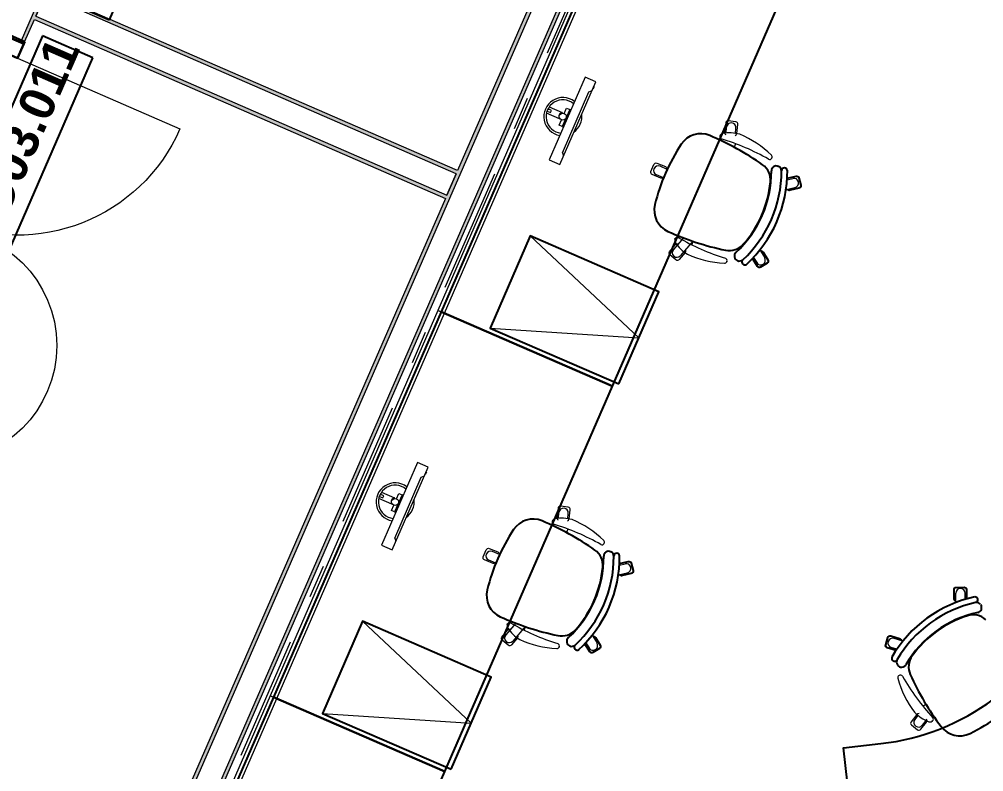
# Model space of a CAD drawing. Header units: millimetres. Extents: x -35034 to 431752, y -71616 to 25069.
# Drawn here: x 360858 to 364988, y -6765 to -3542 of the extents above; entities that cross this region are included whole.
import ezdxf
from ezdxf.enums import TextEntityAlignment as Align

# ---------------------------------------------------------------- set-up
doc = ezdxf.new("R2010")
doc.units = ezdxf.units.MM
doc.header["$MEASUREMENT"] = 0
doc.linetypes.add('Double Dashed', pattern=[1093.611073, 529.166651, -211.666656, 141.111112, -211.666656])
for name, color, linetype in [('A-15-MG_Structural_Grid', 7, 'Continuous'), ('A-25-M_Wall_Int', 7, 'Continuous'), ('ArchiCAD Door Markers', 7, 'Continuous'), ('ArchiCAD Doors', 7, 'Continuous'), ('New_A-15-MG_Structural_Grid_Phase_2', 7, 'Continuous')]:
    doc.layers.add(name, color=color, linetype=linetype)
for name, color, linetype, lineweight, true_color in [('A-15-MG_Structural_Grid_Pen_No__163', 7, 'Continuous', 0, 0x750077), ('A-25-M_Wall_Int_Pen_No__107', 7, 'Continuous', 15, 0xa6a6a6), ('A-35-M_FFE_Loose_SIEMENS P2_Pen_No__251', 7, 'Continuous', 13, 0xe8e8e8), ('ArchiCAD Doors_Pen_No__43', 7, 'Continuous', 30, 0x444444), ('ArchiCAD Doors_Pen_No__63', 7, 'Continuous', 20, 0x606060), ('New_A-15-MG_Structural_Grid_Phase_2_Pen_No__222', 7, 'Continuous', 13, 0x65af33)]:
    doc.layers.add(name, color=color, linetype=linetype, lineweight=lineweight, true_color=true_color)
for name, color, linetype, lineweight in [('A-25-M_Wall_Int_Pen_No__1', 7, 'Continuous', 13), ('A-35-M_FFE_Loose_SIEMENS P2_Pen_No__5', 7, 'Continuous', 25), ('A-35-M_FFE_Loose_SIEMENS P2_Pen_No__9', 7, 'Continuous', 13), ('ArchiCAD Door Markers_Pen_No__1', 7, 'Continuous', 13), ('ArchiCAD Door Markers_Pen_No__5', 7, 'Continuous', 25), ('ArchiCAD Doors_Pen_No__1', 7, 'Continuous', 13)]:
    doc.layers.add(name, color=color, linetype=linetype, lineweight=lineweight)
doc.styles.add('GENERATED_STYLE_2', font='')
doc.styles.add('GENERATED_STYLE_4', font='')
doc.styles.get('GENERATED_STYLE_2').set_extended_font_data('Arial', bold=True)
doc.styles.get('GENERATED_STYLE_4').set_extended_font_data('Swis721 BT')

# ---------------------------------------------------------------- blocks, each defined once
blk = doc.blocks.new('Wall_251_2', base_point=(360994.3, -8182.8))
at = {"layer": 'A-25-M_Wall_Int_Pen_No__107', "linetype": 'Continuous'}
for points in [[(364502.8, -136.6), (360994.3, -8182.8), (361008, -8188.8), (364516.6, -142.6)], [(361113.5, -8234.8), (364622, -188.6), (364608.2, -182.6), (361099.7, -8228.8)]]:
    blk.add_hatch(color=256, dxfattribs=at).paths.add_polyline_path(points)
at = {"layer": 'A-25-M_Wall_Int_Pen_No__1', "linetype": 'Continuous'}
for p, q in [((364516.6, -142.6), (361008, -8188.8)), ((361099.7, -8228.8), (364608.2, -182.6))]:
    blk.add_line(p, q, dxfattribs=at)
at = {"layer": 'A-25-M_Wall_Int_Pen_No__1', "linetype": 'Continuous', "flags": 128}
for points in [[(361113.5, -8234.8), (364622, -188.6)], [(363762.2, -1835.2), (362735.3, -4190)], [(362729.3, -4203.8), (362689.4, -4295.5)], [(362683.4, -4309.2), (360994.3, -8182.8)]]:
    blk.add_lwpolyline(points, dxfattribs=at)
blk = doc.blocks.new('Wall_269_2', base_point=(360851.6, -3368.7))
at = {"layer": 'A-25-M_Wall_Int_Pen_No__107', "linetype": 'Continuous'}
for points in [[(362735.3, -4190), (360975.4, -3422.6), (360969.4, -3436.4), (362729.3, -4203.8)], [(360923.4, -3541.8), (362683.4, -4309.2), (362689.4, -4295.5), (360929.4, -3528)]]:
    blk.add_hatch(color=256, dxfattribs=at).paths.add_polyline_path(points)
at = {"layer": 'A-25-M_Wall_Int_Pen_No__1', "linetype": 'Continuous'}
for p, q in [((362729.3, -4203.8), (360969.4, -3436.4)), ((360929.4, -3528), (362689.4, -4295.5))]:
    blk.add_line(p, q, dxfattribs=at)
at = {"layer": 'A-25-M_Wall_Int_Pen_No__1', "linetype": 'Continuous', "flags": 128}
for points in [[(362735.3, -4190), (360975.4, -3422.6)], [(360969.4, -3436.4), (360929.4, -3528)], [(360923.4, -3541.8), (362683.4, -4309.2)], [(362689.4, -4295.5), (362729.3, -4203.8)]]:
    blk.add_lwpolyline(points, dxfattribs=at)
blk = doc.blocks.new('Door 19_5')
at = {"layer": 'ArchiCAD Doors_Pen_No__1', "linetype": 'Continuous'}
for p, q in [((-455.3, -15), (-455.3, 0)), ((455.3, -15), (455.3, 0)), ((-455.3, -120), (-455.3, -15)), ((455.3, -120), (455.3, -15)), ((-455.3, -135), (-455.3, -120)), ((455.3, -135), (455.3, -120))]:
    blk.add_line(p, q, dxfattribs=at)
at = {"layer": 'ArchiCAD Doors_Pen_No__43', "linetype": 'Continuous'}
for p, q in [((-445.3, 0), (-455.3, 0)), ((-455.3, 0), (-455.3, -135)), ((-379.3, 0), (-445.3, 0)), ((-445.3, 0), (-445.3, -135)), ((-379.3, -135), (-379.3, 0)), ((445.3, 0), (379.3, 0)), ((379.3, 0), (379.3, -135)), ((445.3, 0), (455.3, 0)), ((445.3, -135), (445.3, 0)), ((455.3, 0), (455.3, -135)), ((-445.3, -135), (-455.3, -135)), ((-445.3, -135), (-379.3, -135)), ((379.3, -135), (445.3, -135)), ((445.3, -135), (455.3, -135))]:
    blk.add_line(p, q, dxfattribs=at)
at = {"layer": 'ArchiCAD Doors_Pen_No__63', "linetype": 'Continuous'}
blk.add_line((379.3, 0), (379.3, 758.5), dxfattribs=at)
blk.add_arc((379.3, 0), 758.5, 90, 180, dxfattribs=at)
blk = doc.blocks.new('Door Stamp 17_6')
at = {"layer": 'ArchiCAD Door Markers_Pen_No__5', "linetype": 'Continuous'}
for p, q in [((509, -195), (-509, -195)), ((-509, -195), (-509, -430.7)), ((509, -430.7), (509, -195)), ((-509, -430.7), (509, -430.7)), ((-509, -430.7), (509, -430.7))]:
    blk.add_line(p, q, dxfattribs=at)
at = {"layer": 'ArchiCAD Door Markers_Pen_No__1', "style": 'GENERATED_STYLE_2'}
blk.add_attdef('AC_WIDO_ID', text='', height=150, dxfattribs=at).set_placement((-451.8, -381.8), align=Align.BOTTOM_LEFT)
blk = doc.blocks.new('Door 19_6')
at = {"layer": 'ArchiCAD Doors_Pen_No__1', "linetype": 'Continuous'}
for p, q in [((-483, 0), (-483, -15)), ((483, 0), (483, -15)), ((-483, -15), (-483, -120)), ((483, -15), (483, -120)), ((-483, -120), (-483, -135)), ((483, -120), (483, -135))]:
    blk.add_line(p, q, dxfattribs=at)
at = {"layer": 'ArchiCAD Doors_Pen_No__43', "linetype": 'Continuous'}
for p, q in [((-473, 0), (-483, 0)), ((-483, 0), (-483, -135)), ((-407, 0), (-473, 0)), ((-473, 0), (-473, -135)), ((-407, -135), (-407, 0)), ((473, 0), (407, 0)), ((407, 0), (407, -135)), ((473, 0), (483, 0)), ((473, -135), (473, 0)), ((483, 0), (483, -135)), ((-473, -135), (-483, -135)), ((-473, -135), (-407, -135)), ((407, -135), (473, -135)), ((473, -135), (483, -135))]:
    blk.add_line(p, q, dxfattribs=at)
at = {"layer": 'ArchiCAD Doors_Pen_No__63', "linetype": 'Continuous'}
blk.add_line((407, 0), (407, 814), dxfattribs=at)
blk.add_arc((407, 0), 814, 90, 180, dxfattribs=at)
blk = doc.blocks.new('Door Stamp 17_7')
at = {"layer": 'ArchiCAD Door Markers_Pen_No__5', "linetype": 'Continuous'}
for p, q in [((514.6, -195), (-514.6, -195)), ((-514.6, -195), (-514.6, -430.7)), ((514.6, -430.7), (514.6, -195)), ((-514.6, -430.7), (514.6, -430.7)), ((-514.6, -430.7), (514.6, -430.7))]:
    blk.add_line(p, q, dxfattribs=at)
at = {"layer": 'ArchiCAD Door Markers_Pen_No__1', "style": 'GENERATED_STYLE_2'}
blk.add_attdef('AC_WIDO_ID', text='', height=150, dxfattribs=at).set_placement((-457.5, -381.8), align=Align.BOTTOM_LEFT)
blk = doc.blocks.new('Door 19_7')
at = {"layer": 'ArchiCAD Doors_Pen_No__1', "linetype": 'Continuous'}
for p, q in [((-323, 0), (-323, -15)), ((323, 0), (323, -15)), ((-323, -15), (-323, -120)), ((323, -15), (323, -120)), ((-323, -120), (-323, -135)), ((323, -120), (323, -135))]:
    blk.add_line(p, q, dxfattribs=at)
at = {"layer": 'ArchiCAD Doors_Pen_No__43', "linetype": 'Continuous'}
for p, q in [((-313, 0), (-323, 0)), ((-323, 0), (-323, -135)), ((-247, 0), (-313, 0)), ((-313, 0), (-313, -135)), ((-247, -135), (-247, 0)), ((313, 0), (247, 0)), ((247, 0), (247, -135)), ((313, 0), (323, 0)), ((313, -135), (313, 0)), ((323, 0), (323, -135)), ((-313, -135), (-323, -135)), ((-313, -135), (-247, -135)), ((247, -135), (313, -135)), ((313, -135), (323, -135))]:
    blk.add_line(p, q, dxfattribs=at)
at = {"layer": 'ArchiCAD Doors_Pen_No__63', "linetype": 'Continuous'}
blk.add_line((247, 0), (247, 494), dxfattribs=at)
blk.add_arc((247, 0), 494, 90, 180, dxfattribs=at)
blk = doc.blocks.new('Door Stamp 17_8')
at = {"layer": 'ArchiCAD Door Markers_Pen_No__5', "linetype": 'Continuous'}
for p, q in [((514.6, 366.1), (-514.6, 366.1)), ((-514.6, 366.1), (-514.6, 130.4)), ((514.6, 130.4), (514.6, 366.1)), ((-514.6, 130.4), (514.6, 130.4)), ((-514.6, 130.4), (514.6, 130.4))]:
    blk.add_line(p, q, dxfattribs=at)
at = {"layer": 'ArchiCAD Door Markers_Pen_No__1', "style": 'GENERATED_STYLE_2'}
blk.add_attdef('AC_WIDO_ID', text='', height=150, dxfattribs=at).set_placement((-457.5, 179.2), align=Align.BOTTOM_LEFT)
blk = doc.blocks.new('Wall_279_2', base_point=(360288.8, -4659.3))
at = {"layer": 'A-25-M_Wall_Int_Pen_No__107', "linetype": 'Continuous'}
for points in [[(362458, 315.4), (362471.8, 309.4), (362678.8, 784.2), (362665.1, 790.2)], [(362671.1, 803.9), (362665.1, 790.2), (362678.8, 784.2), (362679.1, 784.7)], [(362679.4, 783.9), (362679.1, 784.7), (362678.8, 784.2)], [(362568, 267.4), (362581.8, 261.4), (362742.9, 630.8), (362729.1, 636.8)], [(362729.1, 636.8), (362742.9, 630.8), (362734.9, 650)], [(361248.9, -2457.5), (361262.7, -2463.5), (362213.6, -282.8), (362199.8, -276.8)], [(361358.9, -2505.5), (361372.7, -2511.5), (362323.6, -330.8), (362309.8, -324.8)], [(360862.8, -3343), (360757.7, -3584.1), (360771.4, -3590.1), (360876.6, -3349)], [(360867.7, -3632), (360881.4, -3638), (360986.6, -3396.9), (360972.8, -3391)], [(360393.8, -4418.7), (360288.8, -4659.3), (360302.6, -4665.3), (360407.5, -4424.7)], [(360352.9, -4812.7), (360366.6, -4818.7), (360517.5, -4472.7), (360503.8, -4466.7)], [(360302.6, -4665.3), (360288.8, -4659.3), (360296.8, -4678.5)], [(360352.3, -4812.4), (360352.7, -4813.2), (360352.9, -4812.7)], [(360352.9, -4812.7), (360352.7, -4813.2), (360360.6, -4832.4), (360366.6, -4818.7)]]:
    blk.add_hatch(color=256, dxfattribs=at).paths.add_polyline_path(points)
at = {"layer": 'A-25-M_Wall_Int_Pen_No__1', "linetype": 'Continuous'}
for p, q in [((362678.8, 784.2), (362638.9, 692.5)), ((362679.4, 783.9), (362678.8, 784.2)), ((362638.9, 692.5), (362471.8, 309.4)), ((362568, 267.4), (362734.9, 650)), ((362458, 315.4), (362471.8, 309.4)), ((362471.8, 309.4), (362568, 267.4)), ((362568, 267.4), (362581.8, 261.4)), ((362213.6, -282.8), (361262.7, -2463.5)), ((362199.8, -276.8), (362213.6, -282.8)), ((362213.6, -282.8), (362309.8, -324.8)), ((361358.9, -2505.5), (362309.8, -324.8)), ((362309.8, -324.8), (362323.6, -330.8)), ((361248.9, -2457.5), (361262.7, -2463.5)), ((361262.7, -2463.5), (361358.9, -2505.5)), ((361358.9, -2505.5), (361372.7, -2511.5)), ((360862.8, -3343), (360876.6, -3349)), ((360876.6, -3349), (360771.4, -3590.1)), ((360876.6, -3349), (360972.8, -3391)), ((360867.7, -3632), (360972.8, -3391)), ((360972.8, -3391), (360986.6, -3396.9)), ((360757.7, -3584.1), (360771.4, -3590.1)), ((360771.4, -3590.1), (360867.7, -3632)), ((360867.7, -3632), (360881.4, -3638)), ((360407.5, -4424.7), (360296.8, -4678.5)), ((360393.8, -4418.7), (360407.5, -4424.7)), ((360407.5, -4424.7), (360503.8, -4466.7)), ((360392.8, -4721), (360503.8, -4466.7)), ((360503.8, -4466.7), (360517.5, -4472.7)), ((360352.9, -4812.7), (360392.8, -4721)), ((360352.9, -4812.7), (360352.3, -4812.4))]:
    blk.add_line(p, q, dxfattribs=at)
at = {"layer": 'A-25-M_Wall_Int_Pen_No__1', "linetype": 'Continuous', "flags": 128}
for points in [[(362665.1, 790.2), (362458, 315.4)], [(362671.1, 803.9), (362665.1, 790.2)], [(362633.7, 380.6), (362742.9, 630.8)], [(362587.8, 275.1), (362627.8, 366.8)], [(362199.8, -276.8), (361248.9, -2457.5)], [(362268, -458.2), (362323.6, -330.8)], [(362222.1, -563.6), (362262, -471.9)], [(362054.2, -948.6), (362216.1, -577.3)], [(362008.2, -1054), (362048.2, -962.3)], [(361372.7, -2511.5), (362002.2, -1067.7)], [(360862.8, -3343), (360757.7, -3584.1)], [(360975.4, -3422.6), (360986.6, -3396.9)], [(360929.4, -3528), (360969.4, -3436.4)], [(360881.4, -3638), (360923.4, -3541.8)], [(360393.8, -4418.7), (360288.8, -4659.3)], [(360366.6, -4818.7), (360517.5, -4472.7)], [(360360.6, -4832.4), (360366.6, -4818.7)]]:
    blk.add_lwpolyline(points, dxfattribs=at)
at = {"layer": 'ArchiCAD Door Markers'}
ref = blk.add_blockref('Door Stamp 17_8', (362328.9, 19.3), dxfattribs=dict(at, rotation=66.44039320499525))
ref.add_attrib('AC_WIDO_ID', 'XD03.009', dxfattribs={"layer": 'ArchiCAD Door Markers_Pen_No__1', "color": 7, "height": 150, "rotation": 66.4404, "style": 'GENERATED_STYLE_2'}).set_placement((362026.5, -299.1), align=Align.BOTTOM_LEFT)
ref = blk.add_blockref('Door Stamp 17_7', (361055.9, -2900.2), dxfattribs=dict(at, rotation=66.44039320499525))
ref.add_attrib('AC_WIDO_ID', 'XD03.010', dxfattribs={"layer": 'ArchiCAD Door Markers_Pen_No__1', "color": 7, "height": 150, "rotation": 66.4404, "style": 'GENERATED_STYLE_2'}).set_placement((361267.8, -3442.8), align=Align.BOTTOM_LEFT)
ref = blk.add_blockref('Door Stamp 17_6', (360575.7, -4001.4), dxfattribs=dict(at, rotation=66.44039320499525))
ref.add_attrib('AC_WIDO_ID', 'XD03.011', dxfattribs={"layer": 'ArchiCAD Door Markers_Pen_No__1', "color": 7, "height": 150, "rotation": 66.4404, "style": 'GENERATED_STYLE_2'}).set_placement((360789.9, -4538.8), align=Align.BOTTOM_LEFT)
at = {"layer": 'ArchiCAD Doors', "color": 251, "linetype": 'Continuous', "lineweight": 20, "true_color": 0x606060, "xscale": -1, "zscale": 1000}
for name, p, rotation in [('Door 19_7', (362328.9, 19.3), 66.44039320499525), ('Door 19_6', (361055.9, -2900.2), 66.44039320499525), ('Door 19_5', (360699.5, -4055.3), 246.4403932049952)]:
    blk.add_blockref(name, p, dxfattribs=dict(at, rotation=rotation))
blk = doc.blocks.new('Standard grid marker')
at = {"layer": 'A-15-MG_Structural_Grid_Pen_No__163', "linetype": 'Double Dashed'}
blk.add_line((1000, 0), (29726, 0), dxfattribs=at)
at = {"layer": 'A-15-MG_Structural_Grid_Pen_No__163', "style": 'GENERATED_STYLE_4'}
for tag, p in [('AC_MarkerText_1_0', (-500, 41.2)), ('AC_MarkerText_1_1', (31226, 41.2))]:
    blk.add_attdef(tag, text='', height=350, rotation=90, dxfattribs=at).set_placement(p, align=Align.MIDDLE_CENTER)
blk = doc.blocks.new('Standard grid marker_13')
at = {"layer": 'New_A-15-MG_Structural_Grid_Phase_2_Pen_No__222', "linetype": 'Continuous'}
blk.add_circle((56184.2, 1169.9), 500, dxfattribs=at)
at = {"layer": 'New_A-15-MG_Structural_Grid_Phase_2_Pen_No__222', "style": 'GENERATED_STYLE_4'}
for tag, p in [('AC_MarkerText_1_0', (-500, 1206.2)), ('AC_MarkerText_1_1', (56184.2, 1206.2))]:
    blk.add_attdef(tag, text='', height=350, rotation=270, dxfattribs=at).set_placement(p, align=Align.MIDDLE_CENTER)

msp = doc.modelspace()

# ---------------------------------------------------------------- linework, layer by layer
at = {"layer": 'A-35-M_FFE_Loose_SIEMENS P2_Pen_No__251', "linetype": 'Continuous'}
for p, q in [((363183.8, -4113), (363297.5, -3851.7)), ((363297.5, -3851.7), (363310.7, -3846.5)), ((363183.8, -4113), (363189, -4126.2)), ((362465.9, -5763.6), (362579.6, -5502.3)), ((362579.6, -5502.3), (362592.7, -5497.1)), ((362465.9, -5763.6), (362471.1, -5776.8))]:
    msp.add_line(p, q, dxfattribs=at)
at = {"layer": 'A-35-M_FFE_Loose_SIEMENS P2_Pen_No__251', "linetype": 'Continuous', "flags": 128}
for points in [[(363173.1, -4162.9), (363326.6, -3809.8), (363280.8, -3789.9), (363127.2, -4142.9)], [(363316.9, -3838.3), (363320.9, -3829.1), (363318.6, -3828.1), (363314.6, -3837.3)], [(363188, -4003.1), (363219.9, -3929.7), (363215.4, -3927.7), (363183.4, -4001.1)], [(362455.1, -5813.5), (362608.7, -5460.4), (362562.8, -5440.5), (362409.3, -5793.5)], [(362599, -5488.9), (362603, -5479.8), (362600.7, -5478.8), (362596.7, -5487.9)], [(362470.1, -5653.7), (362502, -5580.3), (362497.4, -5578.3), (362465.5, -5651.7)]]:
    msp.add_lwpolyline(points, close=True, dxfattribs=at)
for points in [[(363127.4, -3916.7), (363183.4, -3941.1, 0.565741), (363171.4, -3968.6), (363115.4, -3944.2)], [(362409.5, -5567.4), (362465.4, -5591.7, 0.565741), (362453.5, -5619.2), (362397.5, -5594.9)]]:
    msp.add_lwpolyline(points, format="xyb", dxfattribs=at)
for points in [[(363191.6, -3944.6), (363201.6, -3921.7), (363215.4, -3927.7), (363183.4, -4001.1), (363169.7, -3995.1), (363179.7, -3972.2)], [(363118.1, -3934.5), (363132.8, -3940.9), (363136.8, -3931.7), (363122.1, -3925.3)], [(362473.7, -5595.3), (362483.7, -5572.4), (362497.4, -5578.3), (362465.5, -5651.7), (362451.8, -5645.7), (362461.7, -5622.8)], [(362400.2, -5585.1), (362414.9, -5591.5), (362418.8, -5582.3), (362404.2, -5576)]]:
    msp.add_lwpolyline(points, dxfattribs=at)
at = {"layer": 'A-35-M_FFE_Loose_SIEMENS P2_Pen_No__251', "linetype": 'Continuous'}
for centre in [(363185.6, -3958.4), (362467.7, -5609)]:
    msp.add_circle(centre, 15, dxfattribs=at)
for centre, radius, start, end in [((363185.6, -3958.4), 81.6, 52.31, 260.6783), ((363185.6, -3958.4), 71.6, 50.2786, 262.7098), ((363185.6, -3958.4), 81.6, 305.5463, 7.442), ((362467.7, -5609), 81.6, 52.31, 260.6783), ((362467.7, -5609), 71.6, 50.2786, 262.7098), ((362467.7, -5609), 81.6, 305.5463, 7.442)]:
    msp.add_arc(centre, radius, start, end, dxfattribs=at)
at = {"layer": 'A-35-M_FFE_Loose_SIEMENS P2_Pen_No__5', "linetype": 'Continuous'}
for p, q in [((363859.2, -4039.1), (363858.3, -4041)), ((364109.2, -4172), (364108.2, -4171.5)), ((363666, -4483.2), (363666.9, -4481.2)), ((363141.3, -5689.7), (363140.4, -5691.7)), ((363391.3, -5822.6), (363390.3, -5822.2)), ((362948.1, -6133.8), (362949, -6131.8)), ((364618.4, -6307.3), (364619, -6308.2)), ((364766.4, -6548.6), (364768.1, -6547.4))]:
    msp.add_line(p, q, dxfattribs=at)
at = {"layer": 'A-35-M_FFE_Loose_SIEMENS P2_Pen_No__5', "linetype": 'Continuous', "flags": 128}
for points in [[(363398.5, -5113.8), (364116.4, -3463.2), (363382.8, -3144.1), (362664.8, -4794.7)], [(363424.8, -5103.4), (363596.3, -4709.1), (363046.1, -4469.8), (362874.6, -4864.1)], [(362680.5, -6764.4), (363398.5, -5113.8), (362664.8, -4794.7), (361946.9, -6445.4)], [(362706.9, -6754.1), (362878.4, -6359.8), (362328.1, -6120.4), (362156.6, -6514.8)], [(361962.6, -8415.1), (362680.5, -6764.4), (361946.9, -6445.4), (361229, -8096)]]:
    msp.add_lwpolyline(points, close=True, dxfattribs=at)
for points in [[(363814.4, -4039.6, 0.360038), (363692.5, -4076.8)], [(364146, -4222.6), (364184, -4213.2, -0.414214), (364196.2, -4220.5), (364204.1, -4252.5, -0.414214), (364196.8, -4264.6), (364158.7, -4274.1, -0.339096), (364147.6, -4269.3)], [(364032.5, -4534.2, -0.312027), (364042.9, -4538.7), (364063.7, -4572, -0.414214), (364060.5, -4585.8), (364032.5, -4603.3, -0.414214), (364018.8, -4600.1), (363998, -4566.8, -0.021405), (363997.5, -4566.1)], [(363096.5, -5690.2, 0.360038), (362974.6, -5727.5)], [(363428.1, -5873.3), (363466.1, -5863.8, -0.414214), (363478.2, -5871.1), (363486.2, -5903.2, -0.414214), (363478.9, -5915.3), (363440.8, -5924.8, -0.339096), (363429.6, -5919.9)], [(364868.3, -6034, -0.312027), (364861.6, -6024.8), (364860.6, -5985.6, -0.414214), (364870.3, -5975.3), (364903.3, -5974.5, -0.414214), (364913.6, -5984.2), (364914.6, -6023.5, -0.021405), (364914.6, -6024.3)], [(363314.6, -6184.8, -0.312027), (363325, -6189.4), (363345.8, -6222.7, -0.414214), (363342.6, -6236.5), (363314.6, -6253.9, -0.414214), (363300.8, -6250.8), (363280, -6217.4, -0.021405), (363279.6, -6216.7)], [(364612.4, -6244.9), (364574.8, -6233.8, -0.414214), (364568, -6221.3), (364577.4, -6189.7, -0.414214), (364589.9, -6182.9), (364627.5, -6194.1, -0.339096), (364634.7, -6203.9)], [(364805.2, -6570.9, 0.360038), (364929.2, -6600.7)]]:
    msp.add_lwpolyline(points, format="xyb", dxfattribs=at)
msp.add_lwpolyline([(365351, -6049.6), (365415.1, -5902.2), (366148.8, -6221.3), (365670.1, -7321.7), (364477.8, -7457.4), (364387.4, -6662.6), (364547.1, -6644.4, 0.267949)], format="xyb", close=True, dxfattribs=at)
at = {"layer": 'A-35-M_FFE_Loose_SIEMENS P2_Pen_No__5', "linetype": 'Continuous'}
for centre, radius, start, end in [((363356.4, -5138.6), 1190.7, 54.9005, 67.3762), ((364378.5, -4529), 821.7, 146.6108, 166.3776), ((363995, -4229.9), 80, 354.5612, 54.9005), ((364099.8, -4190.8), 21, 66.4942, 180.2369), ((363605.6, -4192.8), 473.2, 312.7478, 0.2405), ((363604.8, -4192.5), 517.1, 312.8415, 0.1468), ((363605.6, -4192.8), 541.3, 312.5111, 0.4772), ((364099.9, -4191.8), 21.9, 359.5228, 64.9002), ((364134.2, -4191.4), 12.9, 13.4743, 167.4595), ((363605.6, -4192.8), 471.3, 318.4271, 354.5612), ((363677.2, -4359), 100, 166.3776, 245.6121), ((364127.5, -3365.7), 1190.7, 245.6121, 258.0878), ((363898.3, -4452.4), 80, 258.0878, 318.4271), ((363941.1, -4555.7), 21, 132.7514, 246.4942), ((363942.1, -4556.2), 21, 246.4942, 312.8023), ((363965, -4580.5), 12.9, 145.5288, 299.5141), ((362638.5, -6789.2), 1190.7, 54.9005, 67.3762), ((363660.6, -6179.6), 821.7, 146.6108, 166.3776), ((363277.1, -5880.5), 80, 354.5612, 54.9005), ((363381.9, -5841.4), 21, 66.4942, 180.2369), ((362887.7, -5843.5), 473.2, 312.7478, 0.2405), ((362886.8, -5843.1), 517.1, 312.8415, 0.1468), ((362887.6, -5843.5), 541.3, 312.5111, 0.4772), ((363382, -5842.4), 21.9, 359.5228, 64.9002), ((363416.3, -5842), 12.9, 13.4743, 167.4595), ((362887.6, -5843.5), 471.3, 318.4271, 354.5612), ((362959.2, -6009.7), 100, 166.3776, 245.6121), ((365062.9, -6544.9), 541.3, 102.017, 149.9831), ((364949.9, -6028.4), 12.9, 295.0347, 89.0199), ((365063.4, -6545.6), 517.1, 102.3474, 149.6527), ((364957.3, -6061), 21, 36, 102.3082), ((364958, -6061.9), 21, 282.2573, 36), ((363409.6, -5016.3), 1190.7, 245.6121, 258.0878), ((365062.9, -6544.8), 473.2, 102.2537, 149.7464), ((365062.9, -6544.9), 471.3, 107.9329, 144.0671), ((364942.4, -6172.6), 80, 47.5936, 107.9329), ((363180.3, -6103.1), 80, 258.0878, 318.4271), ((363223.1, -6206.4), 21, 132.7514, 246.4942), ((363224.2, -6206.8), 21, 246.4942, 312.8023), ((363247.1, -6231.1), 12.9, 145.5288, 299.5141), ((364606.6, -6277.8), 12.9, 162.9801, 316.9654), ((364746.1, -6315.3), 80, 144.0671, 204.4064), ((364636.5, -6294.9), 21.9, 149.0286, 214.406), ((364636, -6295.8), 21, 216, 329.7427), ((365757.5, -5856.3), 1190.7, 204.4064, 216.8821), ((364567.5, -5862.9), 821.7, 296.1166, 315.8834)]:
    msp.add_arc(centre, radius, start, end, dxfattribs=at)
at = {"layer": 'A-35-M_FFE_Loose_SIEMENS P2_Pen_No__9', "linetype": 'Continuous'}
for p, q in [((363884.4, -4028.5), (363886.9, -4003.4)), ((363924.4, -4030.1), (363926.7, -4007.5)), ((363863.5, -4054.2), (363860.9, -4060.1)), ((363925.4, -4074.7), (363919.1, -4089.3)), ((364080.5, -4136.3), (364081.2, -4134.5)), ((363616.8, -4221), (363586.3, -4207.9)), ((363632.7, -4184.3), (363602.1, -4171.2)), ((364145.6, -4228.7), (364170.4, -4223.1)), ((364141.2, -4270.7), (364179.2, -4262.1)), ((363510.5, -4906.3), (363046.1, -4469.8)), ((363702.5, -4477.9), (363658.9, -4527.8)), ((363680, -4476), (363682.6, -4470.1)), ((363742.9, -4492.5), (363689, -4554.1)), ((363737.3, -4507.3), (363743.6, -4492.8)), ((364029.5, -4529.2), (364049.9, -4563.5)), ((363888, -4578.8), (363887.3, -4580.5)), ((364002.1, -4561.3), (364015.6, -4584)), ((362874.6, -4864.1), (363510.5, -4906.3)), ((363166.5, -5679.1), (363169, -5654.1)), ((363206.5, -5680.7), (363208.8, -5658.1)), ((363145.6, -5704.8), (363143, -5710.7)), ((363207.5, -5725.4), (363201.2, -5739.9)), ((362914.8, -5834.9), (362884.2, -5821.8)), ((363362.6, -5786.9), (363363.3, -5785.2)), ((362898.9, -5871.6), (362868.4, -5858.6)), ((363427.7, -5879.3), (363452.5, -5873.7)), ((363423.3, -5921.4), (363461.3, -5912.7)), ((364868.3, -6039.8), (364868.1, -6000)), ((364908.2, -6026.2), (364908.1, -5999.8)), ((362792.6, -6556.9), (362328.1, -6120.4)), ((362984.6, -6128.6), (362941, -6178.4)), ((362962.1, -6126.7), (362964.7, -6120.7)), ((363025, -6143.2), (362971.1, -6204.8)), ((363019.4, -6158), (363025.7, -6143.4)), ((363311.6, -6179.9), (363332, -6214.1)), ((363170.1, -6229.4), (363169.3, -6231.1)), ((363284.1, -6211.9), (363297.7, -6234.6)), ((364615.8, -6239.9), (364591.6, -6232.2)), ((364640.9, -6205.9), (364603.8, -6194.1)), ((364625, -6352.6), (364623.5, -6353.7)), ((364727.4, -6484.3), (364740.2, -6474.9)), ((362156.6, -6514.8), (362792.6, -6556.9)), ((364705.6, -6523.3), (364692.1, -6541.6)), ((364739.3, -6544.9), (364724.4, -6565.2)), ((364770.3, -6533.4), (364775.5, -6529.6))]:
    msp.add_line(p, q, dxfattribs=at)
at = {"layer": 'A-35-M_FFE_Loose_SIEMENS P2_Pen_No__9', "linetype": 'Continuous', "flags": 128}
for points in [[(363368.8, -3138), (362650.9, -4788.7), (362678.8, -4800.8), (363396.7, -3150.2)], [(362650.9, -4788.7), (361933, -6439.3), (361960.9, -6451.4), (362678.8, -4800.8)], [(361933, -6439.3), (361215.1, -8089.9), (361242.9, -8102.1), (361960.9, -6451.4)]]:
    msp.add_lwpolyline(points, close=True, dxfattribs=at)
for points in [[(363923.5, -4039.5, 0.292825), (363930.4, -4031.2), (363935.5, -3992.2, 0.414214), (363926.9, -3981), (363894.1, -3976.8, 0.414214), (363882.9, -3985.4), (363877.8, -4024.4, 0.333583), (363883.8, -4034.8)], [(363615.1, -4220.3, -0.272712), (363605.1, -4221.8), (363568.7, -4207, -0.414214), (363563.1, -4194), (363575.5, -4163.4, -0.414214), (363588.6, -4157.9), (363625, -4172.6, -0.353143), (363631.1, -4183.6)], [(364146, -4222.6), (364184, -4213.2, -0.414214), (364196.2, -4220.5), (364204.1, -4252.5, -0.414214), (364196.8, -4264.6), (364158.7, -4274.1, -0.339096), (364147.6, -4269.3)], [(363710.2, -4530, -0.292825), (363708.8, -4540.7), (363683.8, -4570.9, -0.414214), (363669.7, -4572.3), (363644.3, -4551.2, -0.414214), (363643, -4537.1), (363668, -4506.9, -0.333583), (363679.7, -4504.1)], [(364032.5, -4534.2, -0.312027), (364042.9, -4538.7), (364063.7, -4572, -0.414214), (364060.5, -4585.8), (364032.5, -4603.3, -0.414214), (364018.8, -4600.1), (363998, -4566.8, -0.021405), (363997.5, -4566.1)], [(363205.6, -5690.1, 0.292825), (363212.5, -5681.8), (363217.6, -5642.9, 0.414214), (363208.9, -5631.7), (363176.2, -5627.4, 0.414214), (363165, -5636), (363159.9, -5675, 0.333583), (363165.8, -5685.4)], [(362897.2, -5870.9, -0.272712), (362887.1, -5872.4), (362850.7, -5857.7, -0.414214), (362845.2, -5844.7), (362857.6, -5814, -0.414214), (362870.6, -5808.5), (362907, -5823.3, -0.353143), (362913.1, -5834.2)], [(363428.1, -5873.3), (363466.1, -5863.8, -0.414214), (363478.2, -5871.1), (363486.2, -5903.2, -0.414214), (363478.9, -5915.3), (363440.8, -5924.8, -0.339096), (363429.6, -5919.9)], [(364868.3, -6034, -0.312027), (364861.6, -6024.8), (364860.6, -5985.6, -0.414214), (364870.3, -5975.3), (364903.3, -5974.5, -0.414214), (364913.6, -5984.2), (364914.6, -6023.5, -0.021405), (364914.6, -6024.3)], [(362992.2, -6180.6, -0.292825), (362990.9, -6191.3), (362965.9, -6221.6, -0.414214), (362951.8, -6222.9), (362926.4, -6201.8, -0.414214), (362925, -6187.7), (362950.1, -6157.5, -0.333583), (362961.8, -6154.7)], [(363314.6, -6184.8, -0.312027), (363325, -6189.4), (363345.8, -6222.7, -0.414214), (363342.6, -6236.5), (363314.6, -6253.9, -0.414214), (363300.8, -6250.8), (363280, -6217.4, -0.021405), (363279.6, -6216.7)], [(364612.4, -6244.9), (364574.8, -6233.8, -0.414214), (364568, -6221.3), (364577.4, -6189.7, -0.414214), (364589.9, -6182.9), (364627.5, -6194.1, -0.339096), (364634.7, -6203.9)], [(364711.1, -6515.7, 0.292825), (364701, -6519.3), (364676.8, -6550.3, 0.414214), (364678.6, -6564.3), (364704.6, -6584.6, 0.414214), (364718.7, -6582.8), (364742.8, -6551.8, 0.333583), (364743, -6539.8)]]:
    msp.add_lwpolyline(points, format="xyb", dxfattribs=at)
at = {"layer": 'A-35-M_FFE_Loose_SIEMENS P2_Pen_No__9', "linetype": 'Continuous'}
for centre, radius, start, end in [((363906.8, -4005.5), 20, 84.206, 174.206), ((363906.8, -4005.5), 20, 354.206, 84.206), ((363867.5, -4045), 10, 156.4942, 246.4942), ((363874.1, -4046.6), 16.8, 102.867, 153.2957), ((363897.8, -4195), 167, 74.2748, 99.4327), ((363781.9, -4428.4), 425.8, 45.7515, 67.7652), ((363602.6, -4944.5), 927.7, 60.0127, 73.6679), ((364072.1, -4130.6), 10, 336.4942, 45.7515), ((363594.2, -4189.6), 20, 66.7823, 156.7823), ((364071.3, -4132.3), 10, 240.0127, 336.4942), ((363594.2, -4189.6), 20, 156.7823, 246.7823), ((363604.8, -4192.5), 517.1, 312.8415, 0.1468), ((364174.8, -4242.6), 20, 12.7823, 102.7823), ((364174.8, -4242.6), 20, 282.7823, 12.7823), ((363679.8, -4489.1), 15, 156.4942, 213.3197), ((363676.2, -4485.6), 10.3, 68.1753, 154.813), ((363792.9, -4419.1), 148.1, 211.9125, 240.3565), ((364152.8, -3679.5), 926.3, 239.31, 252.986), ((363673.9, -4540.9), 20, 138.7823, 228.7823), ((363673.9, -4540.9), 20, 228.7823, 318.7823), ((363898.5, -4159.5), 427.5, 245.2672, 267.1927), ((363878.1, -4576.5), 10, 267.2368, 336.4942), ((363878.8, -4574.8), 10, 336.4942, 72.9756), ((364032.8, -4573.7), 20, 300.7823, 30.7823), ((364032.8, -4573.7), 20, 210.7823, 300.7823), ((363188.9, -5656.1), 20, 84.206, 174.206), ((363188.9, -5656.1), 20, 354.206, 84.206), ((363149.6, -5695.7), 10, 156.4942, 246.4942), ((363156.2, -5697.2), 16.8, 102.867, 153.2957), ((363179.9, -5845.7), 167, 74.2748, 99.4327), ((363064, -6079), 425.8, 45.7515, 67.7652), ((362884.7, -6595.1), 927.7, 60.0127, 73.6679), ((363354.1, -5781.2), 10, 336.4942, 45.7515), ((362876.3, -5840.2), 20, 66.7823, 156.7823), ((363353.4, -5782.9), 10, 240.0127, 336.4942), ((362876.3, -5840.2), 20, 156.7823, 246.7823), ((362886.8, -5843.1), 517.1, 312.8415, 0.1468), ((363456.9, -5893.2), 20, 12.7823, 102.7823), ((363456.9, -5893.2), 20, 282.7823, 12.7823), ((364888.1, -5999.9), 20, 90.2881, 180.2881), ((364888.1, -5999.9), 20, 0.2881, 90.2881), ((365063.4, -6545.6), 517.1, 102.3474, 149.6527), ((362961.9, -6139.8), 15, 156.4942, 213.3197), ((362958.3, -6136.2), 10.3, 68.1753, 154.813), ((363075, -6069.7), 148.1, 211.9125, 240.3565), ((363434.9, -5330.1), 926.3, 239.31, 252.986), ((362956, -6191.6), 20, 138.7823, 228.7823), ((364597.7, -6213.1), 20, 72.2881, 162.2881), ((362956, -6191.6), 20, 228.7823, 318.7823), ((363180.6, -5810.2), 427.5, 245.2672, 267.1927), ((363160.2, -6227.1), 10, 267.2368, 336.4942), ((363160.9, -6225.4), 10, 336.4942, 72.9756), ((363314.8, -6224.3), 20, 210.7823, 300.7823), ((363314.8, -6224.3), 20, 300.7823, 30.7823), ((364597.7, -6213.1), 20, 162.2881, 252.2881), ((364629.4, -6361.8), 10, 126, 195.2574), ((364630.9, -6360.7), 10, 29.5186, 126), ((365446.9, -5898.7), 927.7, 209.5186, 223.1737), ((365030.5, -6252.4), 425.8, 195.2574, 217.2711), ((364812.2, -6394.6), 167, 223.7807, 248.9386), ((364708.2, -6553.4), 20, 143.7119, 233.7119), ((364708.2, -6553.4), 20, 233.7119, 323.7119), ((364757.3, -6534.6), 16.8, 252.3729, 302.8016), ((364762.2, -6539.3), 10, 306, 36)]:
    msp.add_arc(centre, radius, start, end, dxfattribs=at)

# ---------------------------------------------------------------- block references
at = {"layer": 'A-15-MG_Structural_Grid', "color": 8, "linetype": 'Continuous', "lineweight": 15, "zscale": 1000, "rotation": 246.440411583993}
msp.add_blockref('Standard grid marker', (371597.5, 15758.5), dxfattribs=at)
at = {"layer": 'A-25-M_Wall_Int', "color": 250, "lineweight": 50, "true_color": 0x2a2a2a}
for name, p in [('Wall_279_2', (360288.8, -4659.3)), ('Wall_251_2', (360994.3, -8182.8)), ('Wall_269_2', (360851.6, -3368.7))]:
    msp.add_blockref(name, p, dxfattribs=at)
at = {"layer": 'New_A-15-MG_Structural_Grid_Phase_2', "color": 8, "linetype": 'Continuous', "lineweight": 15, "zscale": 1000, "rotation": 66.44041158399293}
msp.add_blockref('Standard grid marker_13', (339134.2, -56907.5), dxfattribs=at)

doc.saveas('drawing.dxf')
